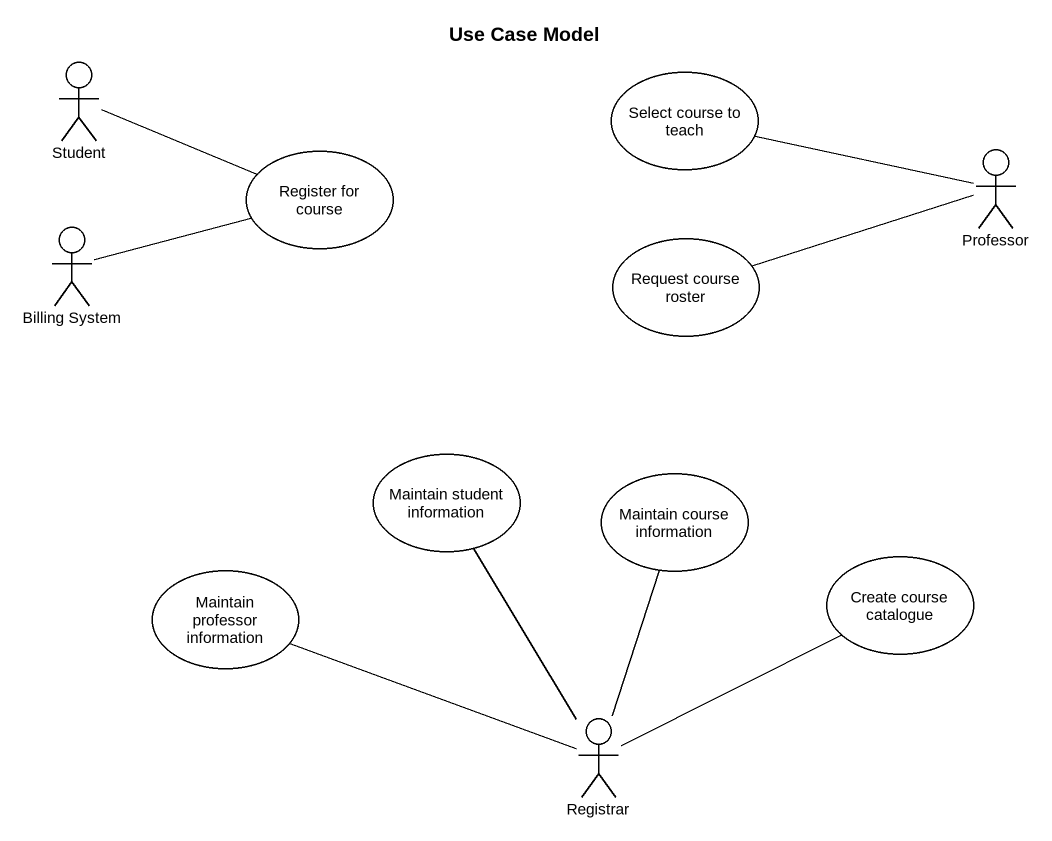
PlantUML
@startuml
title Use Case Model
actor Student
usecase "Select course to teach" as Select_course_to_teach
usecase "Register for course" as Register_for_course
actor Professor
actor "Billing System" as Billing_System
usecase "Request course roster" as Request_course_roster
usecase "Maintain student information" as Maintain_student_information
usecase "Maintain course information" as Maintain_course_information
usecase "Maintain professor information" as Maintain_professor
usecase "Create course catalogue" as Create_course_catalogue
actor Registrar
Student -right- Register_for_course
Select_course_to_teach -right- Professor
Billing_System -right- Register_for_course
Request_course_roster -right- Professor
Registrar -up- Maintain_student_information
Registrar -up- Maintain_course_information
Registrar -left- Maintain_professor
Registrar -right- Create_course_catalogue
@enduml
